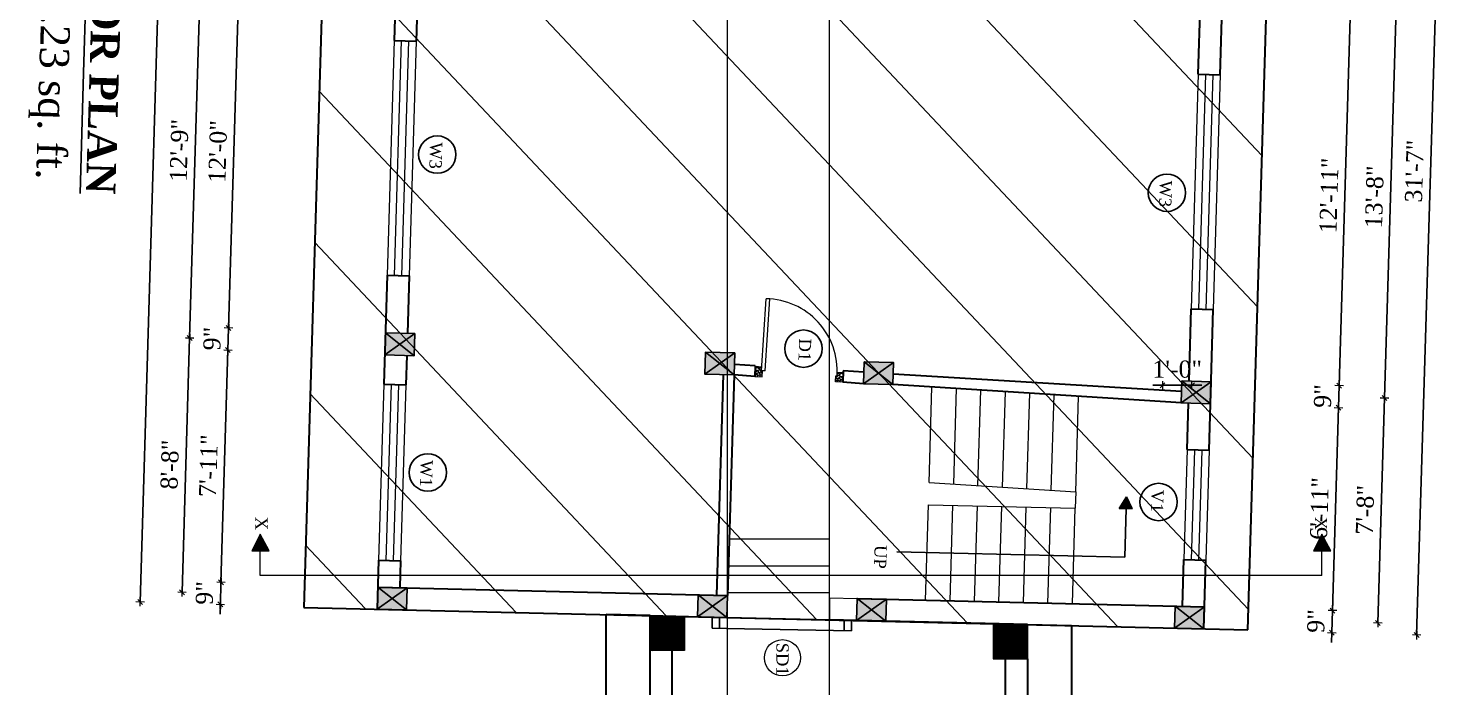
# Model space of a CAD drawing. Header units: inches. Extents: x 4069 to 291496, y -47643 to 12535.
# Drawn here: x 145226 to 145807, y -19760 to -19491 of the extents above; entities that cross this region are included whole.
import ezdxf

# ---------------------------------------------------------------- set-up
doc = ezdxf.new("R2010")
doc.units = ezdxf.units.IN
doc.header["$LTSCALE"] = 5
doc.header["$MEASUREMENT"] = 0
for name, color, linetype, lineweight in [('A-WALL', 7, 'Continuous', 9), ('Dimension', 7, 'Continuous', 18), ('DOOR', 62, 'Continuous', 0), ('Dw', 2, 'Continuous', 18), ('tefriş', 30, 'Continuous', 9)]:
    doc.layers.add(name, color=color, linetype=linetype, lineweight=lineweight)
doc.layers.add('dim line', color=7, linetype='Continuous', lineweight=15, true_color=0xfab2b2)
doc.layers.add('TEXT', color=6, linetype='Continuous')
doc.layers.add('WALL', color=7, linetype='Continuous')
doc.styles.add('ordinary', font='times.ttf')
doc.dimstyles.new('Copy of 96', dxfattribs={"dimtxt": 7, "dimasz": 4, "dimexe": 0.5, "dimexo": 0.5, "dimgap": 3, "dimtad": 1, "dimdec": 1, "dimzin": 11, "dimdsep": 46, "dimlunit": 4, "dimtxsty": 'ordinary', "dimblk": 'OBLIQUE', "dimcen": 0.09, "dimse1": 1, "dimse2": 1, "dimclrt": 6, "dimazin": 0, "dimtfac": 1, "dimtdec": 1, "dimtix": 1, "dimtmove": 2, "dimatfit": 3, "dimldrblk": 'leader', "dimfxl": 0.5, "dimfxlon": 1, "dimtolj": 1, "dimtzin": 0, "dimarcsym": 0})

# ---------------------------------------------------------------- blocks, each defined once
blk = doc.blocks.new('C1a')
at = {"color": 1, "ltscale": 5}
for p, q in [((18657.75, 4625.76), (18648.75, 4625.76)), ((18648.75, 4625.76), (18648.82, 4613.76)), ((18657.82, 4613.76), (18657.75, 4625.76)), ((18648.82, 4613.76), (18657.82, 4613.76))]:
    blk.add_line(p, q, dxfattribs=at)
blk = doc.blocks.new('A$C27B36B59')
at = {"layer": 'DOOR'}
for p, q in [((0, 4), (0, 0)), ((2.5, 4), (0, 4)), ((0, 0), (3, 0)), ((2.5, 2.5), (2.5, 4)), ((3, 2.5), (2.5, 2.5)), ((3, 0), (3, 2.5))]:
    blk.add_line(p, q, dxfattribs=at)
for centre, radius, start, end in [((-1.4, -0.54), 4.75, 22.14107, 72.83803), ((1.34, 2.09), 1.64, 45.13802, 144.89476), ((2.21, 0.3), 2.49, 83.31492, 152.65798), ((0.13, 0.37), 2.05, 349.48753, 93.68048), ((1.96, -0.47), 2.01, 58.74475, 166.49498), ((-0.06, 0.32), 1.13, 343.54197, 86.94698), ((2.08, -0.4), 1.17, 38.28162, 160.15192)]:
    blk.add_arc(centre, radius, start, end, dxfattribs=at)
blk = doc.blocks.new('D2')
at = {"layer": 'DOOR'}
for p, q in [((74473.95, 24047.59), (74473.95, 24018.09)), ((74473.95, 24047.59), (74475.45, 24047.59)), ((74475.45, 24047.59), (74475.45, 24018.13))]:
    blk.add_line(p, q, dxfattribs=at)
blk.add_arc((74473.95, 24047.59), 29.5, 180, 272.9146, dxfattribs=at)
at = {"layer": 'DOOR', "xscale": -1, "rotation": 180}
blk.add_blockref('A$C27B36B59', (74441.95, 24050.09), dxfattribs=at)
at = {"layer": 'DOOR', "rotation": 180}
blk.add_blockref('A$C27B36B59', (74477.95, 24050.09), dxfattribs=at)
blk = doc.blocks.new('oblique')
at = {"color": 0, "lineweight": -2}
blk.add_line((0.25, 0.25), (-0.25, -0.25), dxfattribs=at)
at = {"layer": 'dim line', "lineweight": 9}
for p, q in [((-0.4375, 0), (0.4375, 0)), ((0, 0.4375), (0, -0.4375))]:
    blk.add_line(p, q, dxfattribs=at)
blk = doc.blocks.new('*D4698')
at = {"layer": 'A-WALL', "color": 0, "lineweight": -2, "ltscale": 50, "transparency": 16777216}
blk.add_line((145289.06, -19721.23), (145292.17, -19617.28), dxfattribs=at)
at = {"layer": 'Defpoints', "color": 0, "ltscale": 50, "transparency": 16777216}
for p in [(145292.17, -19617.28), (145372.06, -19619.67), (145368.96, -19723.62)]:
    blk.add_point(p, dxfattribs=at)
at = {"layer": 'A-WALL', "color": 0, "lineweight": -2, "ltscale": 50, "transparency": 16777216, "xscale": 4, "yscale": 4, "zscale": 4}
for p, rotation in [((145292.17, -19617.28), 88.28998542812828), ((145289.06, -19721.23), 268.2899854281283)]:
    blk.add_blockref('oblique', p, dxfattribs=dict(at, rotation=rotation))
at = {"layer": 'A-WALL', "color": 6, "ltscale": 50, "transparency": 16777216, "insert": (145284.06, -19669.06), "char_height": 7, "attachment_point": 5, "rotation": 88.28999, "style": 'ordinary'}
blk.add_mtext('\\A1;8\'-8"', dxfattribs=at)
blk = doc.blocks.new('_OBLIQUE')
at = {"color": 0, "linetype": 'ByBlock'}
blk.add_line((-0.5, -0.5), (0.5, 0.5), dxfattribs=at)
blk = doc.blocks.new('leader')
at = {"layer": 'Dimension'}
for p, q in [((0, -4.33), (0, 4.33)), ((-4.42, 0), (4.42, 0))]:
    blk.add_line(p, q, dxfattribs=at)
blk = doc.blocks.new('*D4699')
at = {"layer": 'A-WALL', "color": 0, "lineweight": -2, "ltscale": 50, "transparency": 16777216}
blk.add_line((145292.17, -19617.28), (145296.73, -19464.35), dxfattribs=at)
at = {"layer": 'Defpoints', "color": 0, "ltscale": 50, "transparency": 16777216}
for p in [(145296.73, -19464.35), (145376.62, -19466.73), (145372.06, -19619.67)]:
    blk.add_point(p, dxfattribs=at)
at = {"layer": 'A-WALL', "color": 0, "lineweight": -2, "ltscale": 50, "transparency": 16777216, "xscale": 4, "yscale": 4, "zscale": 4}
for p, rotation in [((145296.73, -19464.35), 88.28998542889802), ((145292.17, -19617.28), 268.289985428898)]:
    blk.add_blockref('oblique', p, dxfattribs=dict(at, rotation=rotation))
at = {"layer": 'A-WALL', "color": 6, "ltscale": 50, "transparency": 16777216, "insert": (145287.88, -19540.62), "char_height": 7, "attachment_point": 5, "rotation": 88.28999, "style": 'ordinary'}
blk.add_mtext('\\A1;12\'-9"', dxfattribs=at)
blk = doc.blocks.new('*D4702')
at = {"layer": 'A-WALL', "color": 0, "lineweight": -2, "ltscale": 50, "transparency": 16777216}
blk.add_line((145271.91, -19725.22), (145289.01, -19152.48), dxfattribs=at)
at = {"layer": 'Defpoints', "color": 0, "ltscale": 50, "transparency": 16777216}
for p in [(145289.01, -19152.48), (145385.92, -19155.37), (145368.82, -19728.12)]:
    blk.add_point(p, dxfattribs=at)
at = {"layer": 'A-WALL', "color": 0, "lineweight": -2, "ltscale": 50, "transparency": 16777216, "xscale": 4, "yscale": 4, "zscale": 4}
for p, rotation in [((145289.01, -19152.48), 88.28998542889802), ((145271.91, -19725.22), 268.289985428898)]:
    blk.add_blockref('oblique', p, dxfattribs=dict(at, rotation=rotation))
at = {"layer": 'A-WALL', "color": 6, "ltscale": 50, "transparency": 16777216, "insert": (145273.89, -19438.66), "char_height": 7, "attachment_point": 5, "rotation": 88.28999, "style": 'ordinary'}
blk.add_mtext('\\A1;47\'-9"', dxfattribs=at)
blk = doc.blocks.new('*D4714')
at = {"layer": 'A-WALL', "color": 0, "lineweight": -2, "ltscale": 50, "transparency": 16777216}
blk.add_line((145766.72, -19481.8), (145762.1, -19636.73), dxfattribs=at)
at = {"layer": 'Defpoints', "color": 0, "ltscale": 50, "transparency": 16777216}
for p in [(145714.37, -19480.24), (145709.75, -19635.17), (145762.1, -19636.73)]:
    blk.add_point(p, dxfattribs=at)
at = {"layer": 'A-WALL', "color": 0, "lineweight": -2, "ltscale": 50, "transparency": 16777216, "xscale": 4, "yscale": 4, "zscale": 4}
for p, rotation in [((145766.72, -19481.8), 88.28998542889805), ((145762.1, -19636.73), 268.2899854288981)]:
    blk.add_blockref('oblique', p, dxfattribs=dict(at, rotation=rotation))
at = {"layer": 'A-WALL', "color": 6, "ltscale": 50, "transparency": 16777216, "insert": (145757.91, -19559.07), "char_height": 7, "attachment_point": 5, "rotation": 88.28999, "style": 'ordinary'}
blk.add_mtext('\\A1;12\'-11"', dxfattribs=at)
blk = doc.blocks.new('*D4715')
at = {"layer": 'A-WALL', "color": 0, "lineweight": -2, "ltscale": 50, "transparency": 16777216}
for p, q in [((145762.1, -19636.73), (145762.21, -19632.73)), ((145762.1, -19636.73), (145761.83, -19645.73)), ((145761.83, -19645.73), (145761.71, -19649.73))]:
    blk.add_line(p, q, dxfattribs=at)
at = {"layer": 'Defpoints', "color": 0, "ltscale": 50, "transparency": 16777216}
for p in [(145709.75, -19635.17), (145709.48, -19644.17), (145761.83, -19645.73)]:
    blk.add_point(p, dxfattribs=at)
at = {"layer": 'A-WALL', "color": 0, "lineweight": -2, "ltscale": 50, "transparency": 16777216, "xscale": 4, "yscale": 4, "zscale": 4}
for p, rotation in [((145762.1, -19636.73), 268.2899854288981), ((145761.83, -19645.73), 88.28998542889808)]:
    blk.add_blockref('oblique', p, dxfattribs=dict(at, rotation=rotation))
at = {"layer": 'A-WALL', "color": 6, "ltscale": 50, "transparency": 16777216, "insert": (145755.39, -19641.03), "char_height": 7, "attachment_point": 5, "rotation": 88.28999, "style": 'ordinary'}
blk.add_mtext('\\A1;9"', dxfattribs=at)
blk = doc.blocks.new('*D4716')
at = {"layer": 'A-WALL', "color": 0, "lineweight": -2, "ltscale": 50, "transparency": 16777216}
blk.add_line((145761.83, -19645.73), (145759.35, -19728.69), dxfattribs=at)
at = {"layer": 'Defpoints', "color": 0, "ltscale": 50, "transparency": 16777216}
for p in [(145709.48, -19644.17), (145707, -19727.13), (145759.35, -19728.69)]:
    blk.add_point(p, dxfattribs=at)
at = {"layer": 'A-WALL', "color": 0, "lineweight": -2, "ltscale": 50, "transparency": 16777216, "xscale": 4, "yscale": 4, "zscale": 4}
for p, rotation in [((145761.83, -19645.73), 88.28998542889805), ((145759.35, -19728.69), 268.2899854288981)]:
    blk.add_blockref('oblique', p, dxfattribs=dict(at, rotation=rotation))
at = {"layer": 'A-WALL', "color": 6, "ltscale": 50, "transparency": 16777216, "insert": (145754.03, -19687.01), "char_height": 7, "attachment_point": 5, "rotation": 88.28999, "style": 'ordinary'}
blk.add_mtext('\\A1;6\'-11"', dxfattribs=at)
blk = doc.blocks.new('*D4717')
at = {"layer": 'A-WALL', "color": 0, "lineweight": -2, "ltscale": 50, "transparency": 16777216}
for p, q in [((145759.35, -19728.69), (145759.47, -19724.69)), ((145759.35, -19728.69), (145759.08, -19737.69)), ((145759.08, -19737.69), (145758.96, -19741.69))]:
    blk.add_line(p, q, dxfattribs=at)
at = {"layer": 'Defpoints', "color": 0, "ltscale": 50, "transparency": 16777216}
for p in [(145707, -19727.13), (145706.73, -19736.13), (145759.08, -19737.69)]:
    blk.add_point(p, dxfattribs=at)
at = {"layer": 'A-WALL', "color": 0, "lineweight": -2, "ltscale": 50, "transparency": 16777216, "xscale": 4, "yscale": 4, "zscale": 4}
for p, rotation in [((145759.35, -19728.69), 268.2899854288981), ((145759.08, -19737.69), 88.28998542889808)]:
    blk.add_blockref('oblique', p, dxfattribs=dict(at, rotation=rotation))
at = {"layer": 'A-WALL', "color": 6, "ltscale": 50, "transparency": 16777216, "insert": (145752.65, -19732.99), "char_height": 7, "attachment_point": 5, "rotation": 88.28999, "style": 'ordinary'}
blk.add_mtext('\\A1;9"', dxfattribs=at)
blk = doc.blocks.new('*D4718')
at = {"layer": 'A-WALL', "color": 0, "lineweight": -2, "ltscale": 50, "transparency": 16777216}
blk.add_line((145777.88, -19733.75), (145780.63, -19641.79), dxfattribs=at)
at = {"layer": 'Defpoints', "color": 0, "ltscale": 50, "transparency": 16777216}
for p in [(145709.61, -19639.67), (145780.63, -19641.79), (145706.87, -19731.63)]:
    blk.add_point(p, dxfattribs=at)
at = {"layer": 'A-WALL', "color": 0, "lineweight": -2, "ltscale": 50, "transparency": 16777216, "xscale": 4, "yscale": 4, "zscale": 4}
for p, rotation in [((145780.63, -19641.79), 88.28998542813659), ((145777.88, -19733.75), 268.2899854281366)]:
    blk.add_blockref('oblique', p, dxfattribs=dict(at, rotation=rotation))
at = {"layer": 'A-WALL', "color": 6, "ltscale": 50, "transparency": 16777216, "insert": (145772.69, -19687.57), "char_height": 7, "attachment_point": 5, "rotation": 88.28999, "style": 'ordinary'}
blk.add_mtext('\\A1;7\'-8"', dxfattribs=at)
blk = doc.blocks.new('*D4719')
at = {"layer": 'A-WALL', "color": 0, "lineweight": -2, "ltscale": 50, "transparency": 16777216}
blk.add_line((145780.63, -19641.79), (145785.52, -19477.86), dxfattribs=at)
at = {"layer": 'Defpoints', "color": 0, "ltscale": 50, "transparency": 16777216}
for p in [(145714.51, -19475.74), (145785.52, -19477.86), (145709.61, -19639.67)]:
    blk.add_point(p, dxfattribs=at)
at = {"layer": 'A-WALL', "color": 0, "lineweight": -2, "ltscale": 50, "transparency": 16777216, "xscale": 4, "yscale": 4, "zscale": 4}
for p, rotation in [((145785.52, -19477.86), 88.28998542889802), ((145780.63, -19641.79), 268.289985428898)]:
    blk.add_blockref('oblique', p, dxfattribs=dict(at, rotation=rotation))
at = {"layer": 'A-WALL', "color": 6, "ltscale": 50, "transparency": 16777216, "insert": (145776.52, -19559.63), "char_height": 7, "attachment_point": 5, "rotation": 88.28999, "style": 'ordinary'}
blk.add_mtext('\\A1;13\'-8"', dxfattribs=at)
blk = doc.blocks.new('*D4721')
at = {"layer": 'A-WALL', "color": 0, "lineweight": -2, "ltscale": 50, "transparency": 16777216}
blk.add_line((145805.07, -19359.89), (145793.76, -19738.72), dxfattribs=at)
at = {"layer": 'Defpoints', "color": 0, "ltscale": 50, "transparency": 16777216}
for p in [(145718.04, -19357.29), (145706.73, -19736.13), (145793.76, -19738.72)]:
    blk.add_point(p, dxfattribs=at)
at = {"layer": 'A-WALL', "color": 0, "lineweight": -2, "ltscale": 50, "transparency": 16777216, "xscale": 4, "yscale": 4, "zscale": 4}
for p, rotation in [((145805.07, -19359.89), 88.28998542889805), ((145793.76, -19738.72), 268.289985428898)]:
    blk.add_blockref('oblique', p, dxfattribs=dict(at, rotation=rotation))
at = {"layer": 'A-WALL', "color": 6, "ltscale": 50, "transparency": 16777216, "insert": (145792.85, -19549.11), "char_height": 7, "attachment_point": 5, "rotation": 88.28999, "style": 'ordinary'}
blk.add_mtext('\\A1;31\'-7"', dxfattribs=at)
blk = doc.blocks.new('*D4727')
at = {"layer": 'A-WALL', "color": 0, "lineweight": -2, "ltscale": 50, "transparency": 16777216}
blk.add_line((145312.39, -19469.32), (145308.09, -19613.25), dxfattribs=at)
at = {"layer": 'Defpoints', "color": 0, "ltscale": 50, "transparency": 16777216}
for p in [(145376.49, -19471.23), (145308.09, -19613.25), (145372.19, -19615.17)]:
    blk.add_point(p, dxfattribs=at)
at = {"layer": 'A-WALL', "color": 0, "lineweight": -2, "ltscale": 50, "transparency": 16777216, "xscale": 4, "yscale": 4, "zscale": 4}
for p, rotation in [((145312.39, -19469.32), 88.28998542889805), ((145308.09, -19613.25), 268.289985428898)]:
    blk.add_blockref('oblique', p, dxfattribs=dict(at, rotation=rotation))
at = {"layer": 'A-WALL', "color": 6, "ltscale": 50, "transparency": 16777216, "insert": (145303.69, -19541.09), "char_height": 7, "attachment_point": 5, "rotation": 88.28999, "style": 'ordinary'}
blk.add_mtext('\\A1;12\'-0"', dxfattribs=at)
blk = doc.blocks.new('*D4728')
at = {"layer": 'A-WALL', "color": 0, "lineweight": -2, "ltscale": 50, "transparency": 16777216}
for p, q in [((145308.09, -19613.25), (145308.21, -19609.26)), ((145308.09, -19613.25), (145307.83, -19622.25)), ((145307.83, -19622.25), (145307.71, -19626.25))]:
    blk.add_line(p, q, dxfattribs=at)
at = {"layer": 'Defpoints', "color": 0, "ltscale": 50, "transparency": 16777216}
for p in [(145372.19, -19615.17), (145307.83, -19622.25), (145371.92, -19624.16)]:
    blk.add_point(p, dxfattribs=at)
at = {"layer": 'A-WALL', "color": 0, "lineweight": -2, "ltscale": 50, "transparency": 16777216, "xscale": 4, "yscale": 4, "zscale": 4}
for p, rotation in [((145308.09, -19613.25), 268.289985428898), ((145307.83, -19622.25), 88.28998542889802)]:
    blk.add_blockref('oblique', p, dxfattribs=dict(at, rotation=rotation))
at = {"layer": 'A-WALL', "color": 6, "ltscale": 50, "transparency": 16777216, "insert": (145301.39, -19617.56), "char_height": 7, "attachment_point": 5, "rotation": 88.28999, "style": 'ordinary'}
blk.add_mtext('\\A1;9"', dxfattribs=at)
blk = doc.blocks.new('*D4729')
at = {"layer": 'A-WALL', "color": 0, "lineweight": -2, "ltscale": 50, "transparency": 16777216}
blk.add_line((145307.83, -19622.25), (145304.99, -19717.21), dxfattribs=at)
at = {"layer": 'Defpoints', "color": 0, "ltscale": 50, "transparency": 16777216}
for p in [(145371.92, -19624.16), (145304.99, -19717.21), (145369.09, -19719.12)]:
    blk.add_point(p, dxfattribs=at)
at = {"layer": 'A-WALL', "color": 0, "lineweight": -2, "ltscale": 50, "transparency": 16777216, "xscale": 4, "yscale": 4, "zscale": 4}
for p, rotation in [((145307.83, -19622.25), 88.28998542889805), ((145304.99, -19717.21), 268.289985428898)]:
    blk.add_blockref('oblique', p, dxfattribs=dict(at, rotation=rotation))
at = {"layer": 'A-WALL', "color": 6, "ltscale": 50, "transparency": 16777216, "insert": (145299.84, -19669.53), "char_height": 7, "attachment_point": 5, "rotation": 88.28999, "style": 'ordinary'}
blk.add_mtext('\\A1;7\'-11"', dxfattribs=at)
blk = doc.blocks.new('*D4730')
at = {"layer": 'A-WALL', "color": 0, "lineweight": -2, "ltscale": 50, "transparency": 16777216}
for p, q in [((145304.99, -19717.21), (145305.11, -19713.21)), ((145304.99, -19717.21), (145304.72, -19726.2)), ((145304.72, -19726.2), (145304.6, -19730.2))]:
    blk.add_line(p, q, dxfattribs=at)
at = {"layer": 'Defpoints', "color": 0, "ltscale": 50, "transparency": 16777216}
for p in [(145369.09, -19719.12), (145304.72, -19726.2), (145368.82, -19728.12)]:
    blk.add_point(p, dxfattribs=at)
at = {"layer": 'A-WALL', "color": 0, "lineweight": -2, "ltscale": 50, "transparency": 16777216, "xscale": 4, "yscale": 4, "zscale": 4}
for p, rotation in [((145304.99, -19717.21), 268.289985428898), ((145304.72, -19726.2), 88.28998542889802)]:
    blk.add_blockref('oblique', p, dxfattribs=dict(at, rotation=rotation))
at = {"layer": 'A-WALL', "color": 6, "ltscale": 50, "transparency": 16777216, "insert": (145298.29, -19721.51), "char_height": 7, "attachment_point": 5, "rotation": 88.28999, "style": 'ordinary'}
blk.add_mtext('\\A1;9"', dxfattribs=at)
blk = doc.blocks.new('*D4731')
at = {"layer": 'A-WALL', "color": 0, "lineweight": -2, "ltscale": 50, "transparency": 16777216}
for p, q in [((145689.88, -19636.63), (145685.88, -19636.63)), ((145701.88, -19636.63), (145689.88, -19636.63)), ((145701.88, -19636.63), (145705.88, -19636.63))]:
    blk.add_line(p, q, dxfattribs=at)
at = {"layer": 'Defpoints', "color": 0, "ltscale": 50, "transparency": 16777216}
for p in [(145689.88, -19565.11), (145701.88, -19565.04), (145689.88, -19636.63)]:
    blk.add_point(p, dxfattribs=at)
at = {"layer": 'A-WALL', "color": 0, "lineweight": -2, "ltscale": 50, "transparency": 16777216, "xscale": 4, "yscale": 4, "zscale": 4}
blk.add_blockref('oblique', (145689.88, -19636.63), dxfattribs=at)
at = {"layer": 'A-WALL', "color": 0, "lineweight": -2, "ltscale": 50, "transparency": 16777216, "xscale": 4, "yscale": 4, "zscale": 4, "rotation": 180}
blk.add_blockref('oblique', (145701.88, -19636.63), dxfattribs=at)
at = {"layer": 'A-WALL', "color": 6, "ltscale": 50, "transparency": 16777216, "insert": (145695.88, -19630.07), "char_height": 7, "attachment_point": 5, "style": 'ordinary'}
blk.add_mtext('\\A1;1\'-0"', dxfattribs=at)
blk = doc.blocks.new('x-x')
at = {"ltscale": 5}
for points in [[(11364.03, -701.52), (11364.03, -694.51), (11357.15, -698.09)], [(11364.03, -1135.52), (11364.03, -1128.51), (11357.15, -1132.09)]]:
    blk.add_hatch(color=256, dxfattribs=at).paths.add_polyline_path(points)
for p, q in [((11364.03, -694.51), (11357.15, -698.09)), ((11364.03, -701.52), (11364.03, -694.51)), ((11357.15, -698.09), (11364.03, -701.52)), ((11374.13, -698.09), (11364.03, -698.09)), ((11374.13, -698.09), (11374.13, -1132.09)), ((11364.03, -1128.51), (11357.15, -1132.09)), ((11357.15, -1132.09), (11364.03, -1135.52)), ((11364.03, -1135.52), (11364.03, -1128.51)), ((11374.13, -1132.09), (11364.03, -1132.09))]:
    blk.add_line(p, q, dxfattribs=at)
at = {"layer": 'A-WALL', "color": 1, "ltscale": 5}
blk.add_line((11374.13, -1120.09), (11374.13, -1132.09), dxfattribs=at)
at = {"layer": 'TEXT', "style": 'ordinary'}
for p in [(11350.08, -700.97), (11350.08, -1134.1)]:
    blk.add_text('X', height=5, dxfattribs=at).set_placement(p)

msp = doc.modelspace()

# ---------------------------------------------------------------- hatches: boundary and pattern name
at = {"layer": 'A-WALL', "ltscale": 5}
h = msp.add_hatch(dxfattribs=at)
h.set_pattern_fill('ANSI31', color=256, angle=270)
h.set_pattern_definition([(315, (143990.69162, 4800.60587), (0.08838834765, 0.08838834765), [])])
h.paths.add_polyline_path([(145494.41276, -19731.09326), (145480.41276, -19731.09326), (145480.41276, -19745.09326), (145494.41276, -19745.09326)])
h = msp.add_hatch(dxfattribs=at)
h.set_pattern_fill('ANSI31', color=256, angle=270)
h.set_pattern_definition([(315, (143981.97395, 4687.66016), (0.08838834765, 0.08838834765), [])])
h.paths.add_polyline_path([(145620.69509, -19734.41786), (145620.69509, -19748.41786), (145634.69509, -19748.41786), (145634.69509, -19734.41786)])
at = {"layer": 'WALL', "linetype": 'ByBlock', "ltscale": 5, "true_color": 0xf8991e}
h = msp.add_hatch(dxfattribs=at)
h.set_pattern_fill('ANSI31', color=30, scale=350, angle=268.28998543)
h.set_pattern_definition([(313.29, (148187.466, -11942.256), (31.8453, 29.99899), [])])
h.paths.add_polyline_path([(145356.44151, -19137.44994), (145735.72918, -19368.04712), (145724.72776, -19736.55158), (145338.83432, -19727.22159)])
h = msp.add_hatch(color=30, dxfattribs=at)
h.dxf.hatch_style = 1
h.paths.add_polyline_path([(145378.05603, -19619.8441), (145372.19299, -19615.16706), (145371.92442, -19624.16305)])
h.paths.add_polyline_path([(145371.92442, -19624.16305), (145383.91908, -19624.52114), (145378.05603, -19619.8441)])
h.paths.add_polyline_path([(145378.05603, -19619.8441), (145383.91908, -19624.52114), (145384.18765, -19615.52515)])
h.paths.add_polyline_path([(145384.18765, -19615.52515), (145372.19299, -19615.16706), (145378.05603, -19619.8441)])
h = msp.add_hatch(color=30, dxfattribs=at)
h.dxf.hatch_style = 1
h.paths.add_polyline_path([(145508.87873, -19627.73819), (145503.01568, -19623.06115), (145502.74712, -19632.05714)])
h.paths.add_polyline_path([(145502.74712, -19632.05714), (145514.74177, -19632.41523), (145508.87873, -19627.73819)])
h.paths.add_polyline_path([(145508.87873, -19627.73819), (145514.74177, -19632.41523), (145515.01034, -19623.41924)])
h.paths.add_polyline_path([(145515.01034, -19623.41924), (145503.01568, -19623.06115), (145508.87873, -19627.73819)])
h = msp.add_hatch(color=30, dxfattribs=at)
h.dxf.hatch_style = 1
h.paths.add_polyline_path([(145573.79075, -19631.65511), (145567.92771, -19626.97807), (145567.65914, -19635.97406)])
h.paths.add_polyline_path([(145567.65914, -19635.97406), (145579.65379, -19636.33215), (145573.79075, -19631.65511)])
h.paths.add_polyline_path([(145573.79075, -19631.65511), (145579.65379, -19636.33215), (145579.92236, -19627.33616)])
h.paths.add_polyline_path([(145579.92236, -19627.33616), (145567.92771, -19626.97807), (145573.79075, -19631.65511)])
h = msp.add_hatch(color=30, dxfattribs=at)
h.dxf.hatch_style = 1
h.paths.add_polyline_path([(145703.6148, -19639.48894), (145697.75175, -19634.8119), (145697.48319, -19643.80789)])
h.paths.add_polyline_path([(145697.48319, -19643.80789), (145709.47784, -19644.16599), (145703.6148, -19639.48894)])
h.paths.add_polyline_path([(145703.6148, -19639.48894), (145709.47784, -19644.16599), (145709.74641, -19635.16999)])
h.paths.add_polyline_path([(145709.74641, -19635.16999), (145697.75175, -19634.8119), (145703.6148, -19639.48894)])
at = {"layer": 'WALL', "linetype": 'ByBlock', "ltscale": 5}
msp.add_hatch(color=2, dxfattribs=at).paths.add_polyline_path([(145675.1628, -19682.19169), (145677.41926, -19687.12237), (145672.17335, -19686.96576)])
at = {"layer": 'WALL', "linetype": 'ByBlock', "ltscale": 5, "true_color": 0xf8991e}
h = msp.add_hatch(color=30, dxfattribs=at)
h.dxf.hatch_style = 1
h.paths.add_polyline_path([(145368.82096, -19728.11682), (145374.95368, -19723.7609), (145369.08953, -19719.12066)])
h.paths.add_polyline_path([(145368.82096, -19728.11682), (145380.81782, -19728.40114), (145374.95368, -19723.7609)])
h.paths.add_polyline_path([(145380.81782, -19728.40114), (145381.08639, -19719.40497), (145374.95368, -19723.7609)])
h.paths.add_polyline_path([(145374.95368, -19723.7609), (145381.08639, -19719.40497), (145369.08953, -19719.12066)])
h = msp.add_hatch(color=30, dxfattribs=at)
h.dxf.hatch_style = 1
h.paths.add_polyline_path([(145499.78666, -19731.22062), (145505.91938, -19726.8647), (145500.05524, -19722.22446)])
h.paths.add_polyline_path([(145499.78666, -19731.22062), (145511.78352, -19731.50494), (145505.91938, -19726.8647)])
h.paths.add_polyline_path([(145511.78352, -19731.50494), (145512.0521, -19722.50878), (145505.91938, -19726.8647)])
h.paths.add_polyline_path([(145505.91938, -19726.8647), (145512.0521, -19722.50878), (145500.05524, -19722.22446)])
h = msp.add_hatch(color=30, dxfattribs=at)
h.dxf.hatch_style = 1
h.paths.add_polyline_path([(145564.76965, -19732.76067), (145570.90236, -19728.40475), (145565.03822, -19723.76451)])
h.paths.add_polyline_path([(145564.76965, -19732.76067), (145576.76651, -19733.04499), (145570.90236, -19728.40475)])
h.paths.add_polyline_path([(145576.76651, -19733.04499), (145577.03508, -19724.04883), (145570.90236, -19728.40475)])
h.paths.add_polyline_path([(145570.90236, -19728.40475), (145577.03508, -19724.04883), (145565.03822, -19723.76451)])
h = msp.add_hatch(color=30, dxfattribs=at)
h.dxf.hatch_style = 1
h.paths.add_polyline_path([(145694.73561, -19735.84078), (145700.86833, -19731.48486), (145695.00419, -19726.84462)])
h.paths.add_polyline_path([(145694.73561, -19735.84078), (145706.73247, -19736.1251), (145700.86833, -19731.48486)])
h.paths.add_polyline_path([(145706.73247, -19736.1251), (145707.00104, -19727.12894), (145700.86833, -19731.48486)])
h.paths.add_polyline_path([(145700.86833, -19731.48486), (145707.00104, -19727.12894), (145695.00419, -19726.84462)])

# ---------------------------------------------------------------- linework, layer by layer
at = {"color": 1, "ltscale": 5}
for p, q in [((145371.92442, -19624.16305), (145384.18765, -19615.52515)), ((145372.19299, -19615.16706), (145383.91908, -19624.52114)), ((145502.74712, -19632.05714), (145515.01034, -19623.41924)), ((145503.01568, -19623.06115), (145514.74177, -19632.41523)), ((145567.65914, -19635.97406), (145579.92236, -19627.33616)), ((145567.92771, -19626.97807), (145579.65379, -19636.33215)), ((145697.48319, -19643.80789), (145709.74641, -19635.16999)), ((145697.75175, -19634.8119), (145709.47784, -19644.16599)), ((145645.54844, -19640.84863), (145645.56966, -19640.51422)), ((145368.82096, -19728.11682), (145381.08639, -19719.40497)), ((145369.08953, -19719.12066), (145380.81782, -19728.40114)), ((145499.78666, -19731.22062), (145512.0521, -19722.50878)), ((145511.78352, -19731.50494), (145500.05524, -19722.22446)), ((145564.76965, -19732.76067), (145577.03508, -19724.04883)), ((145565.03822, -19723.76451), (145576.76651, -19733.04499)), ((145694.73561, -19735.84078), (145707.00104, -19727.12894)), ((145695.00419, -19726.84462), (145706.73247, -19736.1251))]:
    msp.add_line(p, q, dxfattribs=at)
at = {"layer": 'A-WALL', "lineweight": 30}
for p, q in [((145356.44151, -19137.44994), (145338.82881, -19727.40602)), ((145724.72776, -19736.55158), (145735.72918, -19368.04712)), ((145377.45992, -19438.74574), (145375.75898, -19495.72036)), ((145713.49145, -19509.72588), (145715.18881, -19452.87092)), ((145385.48608, -19471.49975), (145384.75497, -19495.98893)), ((145704.49546, -19509.45732), (145705.37577, -19479.97045)), ((145375.75898, -19495.72036), (145384.75497, -19495.98893)), ((145704.49546, -19509.45732), (145713.49145, -19509.72588)), ((145372.89425, -19591.67761), (145371.56633, -19636.15779)), ((145372.89425, -19591.67761), (145381.89024, -19591.94618)), ((145381.89024, -19591.94618), (145381.18898, -19615.43563)), ((145700.75042, -19634.90143), (145701.63073, -19605.41456)), ((145701.63073, -19605.41456), (145710.62672, -19605.68313)), ((145709.47784, -19644.16599), (145710.62672, -19605.68313)), ((145380.92041, -19624.43162), (145380.56232, -19636.42636)), ((145523.3591, -19628.61197), (145514.87061, -19628.09975)), ((145523.3591, -19628.61197), (145523.22852, -19632.98599)), ((145510.24377, -19632.28095), (145507.5541, -19722.37449)), ((145514.74177, -19632.41523), (145512.0521, -19722.50878)), ((145523.22852, -19632.98599), (145514.74177, -19632.41523)), ((145559.31038, -19630.78134), (145559.17239, -19635.40331)), ((145567.79887, -19631.29355), (145559.31038, -19630.78134)), ((145697.62292, -19639.12738), (145579.78263, -19632.01667)), ((145371.56633, -19636.15779), (145380.56232, -19636.42636)), ((145567.65914, -19635.97406), (145559.17239, -19635.40331)), ((145697.48319, -19643.80789), (145579.65379, -19636.33215)), ((145699.91446, -19662.90275), (145700.48185, -19643.89742)), ((145708.91045, -19663.17131), (145709.47784, -19644.16599)), ((145699.91446, -19662.90275), (145708.91045, -19663.17131)), ((145369.41778, -19708.12573), (145368.82096, -19728.11682)), ((145369.41778, -19708.12573), (145378.41377, -19708.39429)), ((145378.41377, -19708.39429), (145378.0315, -19719.33257)), ((145698.0034, -19726.9157), (145698.57162, -19707.88271)), ((145698.57162, -19707.88271), (145707.56761, -19708.15127)), ((145706.73247, -19736.1251), (145707.56761, -19708.15127)), ((145369.08953, -19719.12066), (145512.0521, -19722.50878)), ((145338.82881, -19727.40602), (145724.72776, -19736.55158)), ((145565.03822, -19723.76451), (145707.00104, -19727.12894)), ((145462.41276, -20086.24893), (145462.41276, -19730.33488)), ((145480.41276, -19730.76147), (145462.41276, -19730.33488)), ((145480.41276, -20097.88018), (145480.41276, -19730.76147)), ((145480.41276, -19730.76147), (145511.78352, -19731.50494)), ((145634.69509, -19734.41786), (145553.78352, -19732.50031)), ((145634.69509, -19748.41786), (145634.69509, -19734.41786)), ((145634.69509, -19734.41786), (145652.69509, -19734.84445)), ((145652.69509, -19734.84445), (145652.69509, -19837.30412)), ((145489.41276, -19855.30412), (145489.41276, -19745.09326)), ((145625.69509, -19855.30412), (145625.69509, -19748.41786)), ((145634.69509, -19748.41786), (145634.69509, -19855.30412))]:
    msp.add_line(p, q, dxfattribs=at)
at = {"layer": 'A-WALL', "ltscale": 5}
for p, q in [((145553.78352, -19699.50031), (145512.739, -19699.50031)), ((145553.78352, -19732.50031), (145553.78352, -19699.50031)), ((145553.78352, -19710.50031), (145512.4106, -19710.50031)), ((145553.78352, -19721.50031), (145512.0822, -19721.50031)), ((145553.78352, -19723.49778), (145553.78352, -19732.50031)), ((145553.78352, -19723.49778), (145565.03822, -19723.76451))]:
    msp.add_line(p, q, dxfattribs=at)
for p in [(145512.0521, -23123.42402), (145553.78352, -23113.86569)]:
    msp.add_xline(p, (0, 1), dxfattribs=at)
for points in [[(145494.41276, -19731.09326), (145494.41276, -19745.09326), (145480.41276, -19745.09326), (145480.41276, -19731.09326)], [(145620.69509, -19734.41786), (145620.69509, -19748.41786), (145634.69509, -19748.41786), (145634.69509, -19734.41786)]]:
    msp.add_lwpolyline(points, close=True, dxfattribs=at)
msp.add_circle((145534.4922, -19747.97196), 7.38406, dxfattribs=at)
at = {"layer": 'Dw', "color": 3}
for p, q in [((145375.75898, -19495.72036), (145372.89425, -19591.67761)), ((145375.89291, -19591.76713), (145378.75765, -19495.80988)), ((145378.89158, -19591.85665), (145381.75631, -19495.89941)), ((145384.75497, -19495.98893), (145381.89024, -19591.94618)), ((145704.49546, -19509.45732), (145701.63073, -19605.41456)), ((145707.49412, -19509.54684), (145704.62939, -19605.50409)), ((145710.49279, -19509.63636), (145707.62805, -19605.59361)), ((145713.49145, -19509.72588), (145710.62672, -19605.68313)), ((145371.56701, -19636.1349), (145369.41846, -19708.10284)), ((145374.56579, -19636.22443), (145372.41724, -19708.19236)), ((145377.56446, -19636.31395), (145375.41591, -19708.28189)), ((145377.56446, -19636.31395), (145375.41591, -19708.28189)), ((145380.56232, -19636.42636), (145378.41377, -19708.39429)), ((145699.91446, -19662.90275), (145698.57162, -19707.88271)), ((145702.91312, -19662.99227), (145701.57028, -19707.97223)), ((145705.91179, -19663.08179), (145704.56894, -19708.06175)), ((145708.91045, -19663.17131), (145707.56761, -19708.15127))]:
    msp.add_line(p, q, dxfattribs=at)
at = {"layer": 'tefriş', "ltscale": 5}
for p, q in [((145594.46694, -19676.32845), (145595.63074, -19637.34582)), ((145604.50854, -19676.96554), (145605.67234, -19637.98291)), ((145614.43802, -19677.59552), (145615.60182, -19638.61289)), ((145624.4572, -19678.2312), (145625.621, -19639.24856)), ((145634.43153, -19678.86402), (145635.59533, -19639.88139)), ((145644.40586, -19679.49685), (145645.56966, -19640.51422)), ((145654.38019, -19680.12967), (145655.54399, -19641.14704)), ((145594.46694, -19676.32845), (145654.38019, -19680.12967)), ((145654.38019, -19680.12967), (145654.17905, -19686.86688)), ((145593.03021, -19724.4279), (145594.19401, -19685.44527)), ((145594.19401, -19685.44527), (145654.17905, -19686.86688)), ((145603.02721, -19724.66483), (145604.19101, -19685.68219)), ((145613.02422, -19724.90175), (145614.18801, -19685.91912)), ((145623.02311, -19725.13872), (145624.18691, -19686.15608)), ((145633.01822, -19725.37559), (145634.18202, -19686.39296)), ((145643.01523, -19725.61252), (145644.17903, -19686.62988)), ((145653.01526, -19725.84951), (145654.17905, -19686.86688))]:
    msp.add_line(p, q, dxfattribs=at)
at = {"layer": 'TEXT'}
for centre in [(145393.40072, -19542.32141), (145691.69451, -19557.92999), (145543.1019, -19621.65437), (145389.52141, -19672.26308), (145688.28124, -19684.32241)]:
    msp.add_circle(centre, 7.64038, dxfattribs=at)
at = {"layer": 'WALL', "color": 2, "linetype": 'ByBlock', "ltscale": 5}
for p, q in [((145672.17335, -19686.96576), (145675.1628, -19682.19169)), ((145675.1628, -19682.19169), (145677.41926, -19687.12237)), ((145677.41926, -19687.12237), (145672.17335, -19686.96576)), ((145675.01774, -19687.05067), (145674.42659, -19706.85184)), ((145581.26475, -19704.76334), (145674.42659, -19706.85184))]:
    msp.add_line(p, q, dxfattribs=at)
at = {"layer": 'WALL', "color": 2, "linetype": 'ByBlock'}
for p, q in [((145505.78352, -19731.36274), (145505.78352, -19735.877)), ((145508.78352, -19731.43384), (145508.78352, -19735.9351)), ((145511.78352, -19731.50494), (145553.78352, -19732.50031)), ((145559.78352, -19732.64251), (145559.78352, -19736.94258)), ((145562.78352, -19732.7136), (145562.78352, -19737.00113)), ((145511.78352, -19736.0062), (145505.78352, -19735.864)), ((145511.67691, -19736.00367), (145562.78352, -19737.00113))]:
    msp.add_line(p, q, dxfattribs=at)
at = {"layer": 'WALL', "color": 2, "linetype": 'ByBlock', "ltscale": 5}
for points in [[(145372.19299, -19615.16706), (145371.92442, -19624.16305), (145383.91908, -19624.52114), (145384.18765, -19615.52515)], [(145503.01568, -19623.06115), (145502.74712, -19632.05714), (145514.74177, -19632.41523), (145515.01034, -19623.41924)], [(145567.92771, -19626.97807), (145567.65914, -19635.97406), (145579.65379, -19636.33215), (145579.92236, -19627.33616)], [(145697.75175, -19634.8119), (145697.48319, -19643.80789), (145709.47784, -19644.16599), (145709.74641, -19635.16999)], [(145381.08639, -19719.40497), (145369.08953, -19719.12066), (145368.82096, -19728.11682), (145380.81782, -19728.40114)], [(145512.0521, -19722.50878), (145500.05524, -19722.22446), (145499.78666, -19731.22062), (145511.78352, -19731.50494)], [(145577.03508, -19724.04883), (145565.03822, -19723.76451), (145564.76965, -19732.76067), (145576.76651, -19733.04499)], [(145707.00104, -19727.12894), (145695.00419, -19726.84462), (145694.73561, -19735.84078), (145706.73247, -19736.1251)]]:
    msp.add_lwpolyline(points, close=True, dxfattribs=at)

# ---------------------------------------------------------------- block references
at = {"layer": 'A-WALL', "color": 1, "rotation": 270}
msp.add_blockref('x-x', (146453.13653, -8340.28492), dxfattribs=at)
at = {"layer": 'WALL', "color": 2, "linetype": 'ByBlock', "rotation": 176.1524916298332}
msp.add_blockref('D2', (221447.10979, -634.66511), dxfattribs=at)
at = {"layer": 'WALL', "color": 2, "linetype": 'ByBlock', "ltscale": 5}
for p, rotation in [((141313.8836, -940.92771), 268.2899854281387), ((141444.84931, -944.03151), 268.2899854281578), ((141509.83229, -945.57156), 268.2899854281578), ((141639.79826, -948.65167), 268.2899854281387)]:
    msp.add_blockref('C1a', p, dxfattribs=dict(at, rotation=rotation))

# ---------------------------------------------------------------- texts
at = {"layer": 'TEXT', "style": 'ordinary'}
for s, rotation, p in [('W3', 268.29037351, (145390.48816, -19537.19922)), ('W3', 268.29037351, (145688.78195, -19552.8078)), ('D1', 268.28959735, (145541.30153, -19617.44872)), ('W1', 268.29037351, (145386.60885, -19667.14089)), ('V1', 268.29037351, (145685.36868, -19679.20022)), ('UP', 268.28959735, (145572.19177, -19701.88311)), ('SD1', 270, (145532.04808, -19741.85444))]:
    msp.add_text(s, height=5, rotation=rotation, dxfattribs=at).set_placement(p)
at = {"layer": 'TEXT', "char_height": 12, "width": 219.8150831, "attachment_point": 8, "rotation": 268.28959735, "style": 'ordinary'}
for s, insert in [('AREA = 1205.23 sq. ft.', (145228.0923, -19465.9859)), ('{\\fTimes New Roman|b1|i0|c0|p18;\\LFIRST FLOOR PLAN}', (145252.21529, -19470.29243))]:
    msp.add_mtext(s, dxfattribs=dict(at, insert=insert))

# ---------------------------------------------------------------- dimensions: what is measured, and where the dimension line sits
at = {"layer": 'A-WALL', "ltscale": 50}
for base, p1, p2, angle, picture, middle in [((145289.01028, -19152.47884), (145368.82096, -19728.11682), (145385.91983, -19155.372), 268.28998543, '*D4702', (145273.89312, -19438.65517)), ((145793.75952, -19738.72323), (145718.04219, -19357.29388), (145706.73247, -19736.1251), 268.28998543, '*D4721', (145792.84665, -19549.11154)), ((145296.73245, -19464.34808), (145372.05871, -19619.66505), (145376.62437, -19466.73319), 268.28998543, '*D4699', (145287.88189, -19540.61793)), ((145308.0947, -19613.25345), (145376.49009, -19471.23119), (145372.19299, -19615.16706), 268.28998543, '*D4727', (145303.68561, -19541.08974)), ((145785.52317, -19477.86119), (145709.61213, -19639.66799), (145714.50604, -19475.74103), 268.28998543, '*D4719', (145776.51857, -19559.6289)), ((145762.09553, -19636.73284), (145714.37176, -19480.23902), (145709.74641, -19635.16999), 88.28998543, '*D4714', (145757.91109, -19559.07339)), ((145307.82613, -19622.24944), (145372.19299, -19615.16706), (145371.92442, -19624.16305), 268.28998543, '*D4728', (145301.39269, -19617.55537)), ((145304.99124, -19717.20705), (145371.92442, -19624.16305), (145369.08953, -19719.12066), 268.28998543, '*D4729', (145299.84096, -19669.53217)), ((145761.82696, -19645.72883), (145709.74641, -19635.16999), (145709.47784, -19644.16599), 88.28998543, '*D4715', (145755.39351, -19641.03476)), ((145759.35016, -19728.69178), (145709.47784, -19644.16599), (145707.00104, -19727.12894), 88.28998543, '*D4716', (145754.03092, -19687.01453)), ((145304.72267, -19726.20321), (145369.08953, -19719.12066), (145368.82096, -19728.11682), 268.28998543, '*D4730', (145298.28923, -19721.50906)), ((145759.08159, -19737.68794), (145707.00104, -19727.12894), (145706.73247, -19736.1251), 88.28998543, '*D4717', (145752.64814, -19732.99379))]:
    dim = msp.add_linear_dim(base=base, p1=p1, p2=p2, angle=angle, dimstyle='Copy of 96', override={"dimdec": 0, "dimblk": 'oblique', "dimtdec": 0, "dimarcsym": 1}, dxfattribs=at)
    dim.commit()
    dim.dimension.update_dxf_attribs({"geometry": picture, "text_midpoint": middle})
dim = msp.add_linear_dim(base=(145689.87535, -19636.63393), p1=(145701.87535, -19565.03516), p2=(145689.87535, -19565.10897), dimstyle='Copy of 96', override={"dimdec": 0, "dimblk": 'oblique', "dimtdec": 0, "dimarcsym": 1}, dxfattribs=at)
dim.commit()
dim.dimension.update_dxf_attribs({"geometry": '*D4731', "text_midpoint": (145695.87535, -19630.07336)})
for p1, p2, distance, picture, middle in [((145368.95525, -19723.61874), (145372.05871, -19619.66505), 79.92751, '*D4698', (145284.05742, -19669.06101)), ((145706.86676, -19731.62702), (145709.61213, -19639.66799), -71.04877, '*D4718', (145772.68884, -19687.57159))]:
    dim = msp.add_aligned_dim(p1=p1, p2=p2, distance=distance, dimstyle='Copy of 96', override={"dimdec": 0, "dimblk": 'oblique', "dimtdec": 0, "dimarcsym": 1}, dxfattribs=at)
    dim.commit()
    dim.dimension.update_dxf_attribs({"geometry": picture, "text_midpoint": middle})

doc.saveas('drawing.dxf')
